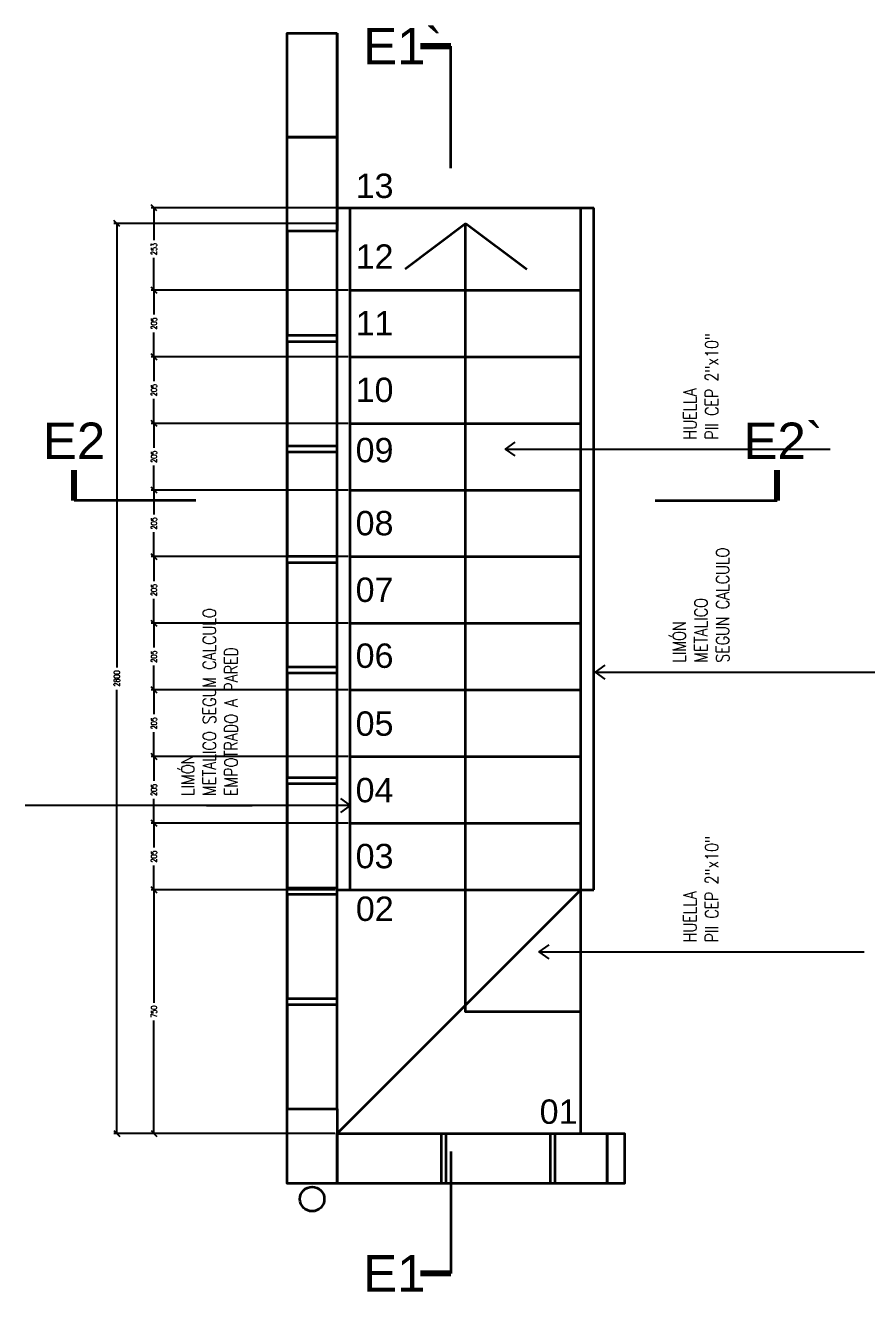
# Model space of a CAD drawing. Header units: metres. Extents: x 45 to 666, y -23 to 325.
# Drawn here: x 154.323 to 156.914, y 159.501 to 163.397 of the extents above; entities that cross this region are included whole.
import ezdxf
from ezdxf.enums import TextEntityAlignment as Align

# ---------------------------------------------------------------- set-up
doc = ezdxf.new("R2010")
doc.units = ezdxf.units.M
doc.header["$LTSCALE"] = 5
doc.header["$MEASUREMENT"] = 0
doc.layers.get('0').update_dxf_attribs({"color": 30})
doc.layers.get('DEFPOINTS').update_dxf_attribs({"color": 210})
for name, color, linetype, lineweight in [('A-ANNO-DIMS', 3, 'Continuous', 18), ('A-ANNO-NOTE', 7, 'Continuous', 35), ('A-ANNO-TEXT', 3, 'Continuous', 18), ('A-ELEV-MBE1', 7, 'Continuous', 35), ('A-FLOR-LEVL', 7, 'Continuous', 35), ('A-WALL-FULL', 7, 'Continuous', 35), ('A-WALL-FULL-EXTR', 7, 'Continuous', 35)]:
    doc.layers.add(name, color=color, linetype=linetype, lineweight=lineweight)
doc.styles.add('E-ARIAL', font='arial.ttf')
doc.styles.add('E-ROMANS', font='romans.shx', dxfattribs={"width": 0.8})
doc.dimstyles.new('E-0005_TICK_18', dxfattribs={"dimscale": 0.001, "dimtxt": 9, "dimasz": 9, "dimexe": 4.5, "dimexo": 3, "dimgap": 4.5, "dimtad": 0, "dimdec": 0, "dimlfac": 1000, "dimzin": 0, "dimdsep": 46, "dimtxsty": 'E-ROMANS', "dimblk": 'OBLIQUE', "dimcen": 4.5, "dimclrd": 256, "dimclre": 256, "dimclrt": 256, "dimadec": 0, "dimazin": 0, "dimtfac": 1, "dimtdec": 0, "dimtmove": 1, "dimatfit": 3, "dimldrblk": 'OPEN90', "dimfxl": 1, "dimtfill": 1, "dimtolj": 1, "dimtzin": 0, "dimarcsym": 0})
doc.dimstyles.new('E-0010_TICK_18', dxfattribs={"dimscale": 0.001, "dimtxt": 18, "dimasz": 18, "dimexe": 9, "dimexo": 6, "dimgap": 9, "dimtad": 0, "dimdec": 0, "dimlfac": 1000, "dimzin": 0, "dimdsep": 46, "dimtxsty": 'E-ROMANS', "dimblk": 'OBLIQUE', "dimcen": 9, "dimclrd": 256, "dimclre": 256, "dimclrt": 256, "dimadec": 0, "dimazin": 0, "dimtfac": 1, "dimtdec": 0, "dimtmove": 1, "dimatfit": 3, "dimldrblk": 'OPEN90', "dimfxl": 1, "dimtfill": 1, "dimtolj": 1, "dimtzin": 0, "dimarcsym": 0})

# ---------------------------------------------------------------- blocks, each defined once
blk = doc.blocks.new('_Oblique')
at = {"color": 0, "linetype": 'ByBlock', "lineweight": -2}
blk.add_line((-0.5, -0.5), (0.5, 0.5), dxfattribs=at)
blk = doc.blocks.new('TAG-CORTE-2')
blk.add_line((0, 0), (0, 2))
at = {"const_width": 0.1}
blk.add_lwpolyline([(0, 2), (0.5, 2)], dxfattribs=at)
at = {"style": 'E-ARIAL'}
blk.add_attdef('A', text='', height=0.6, dxfattribs=at).set_placement((0.5, 2), align=Align.MIDDLE_LEFT)
blk = doc.blocks.new('TAG-CORTE')
blk.add_line((2, 0), (0, 0))
at = {"const_width": 0.1}
blk.add_lwpolyline([(0, 0), (0, 0.5)], dxfattribs=at)
at = {"style": 'E-ARIAL'}
blk.add_attdef('A', text='', height=0.6, dxfattribs=at).set_placement((0, 0.5), align=Align.BOTTOM_CENTER)
blk = doc.blocks.new('*D471')
at = {"layer": 'A-ANNO-DIMS', "lineweight": -2, "transparency": 16777216}
for p, q in [((155.2773, 160.7374), (154.7103, 160.7374)), ((154.7193, 160.7374), (154.7193, 160.3899)), ((154.7193, 159.9874), (154.7193, 160.3349)), ((155.2773, 159.9874), (154.7103, 159.9874))]:
    blk.add_line(p, q, dxfattribs=at)
at = {"layer": 'DEFPOINTS', "color": 0, "transparency": 16777216}
for p in [(154.7193, 160.7374), (155.2833, 160.7374), (155.2833, 159.9874)]:
    blk.add_point(p, dxfattribs=at)
at = {"layer": 'A-ANNO-DIMS', "lineweight": -2, "transparency": 16777216, "xscale": 0.018, "yscale": 0.018, "zscale": 0.018}
for p, rotation in [((154.7193, 160.7374), 90), ((154.7193, 159.9874), 270)]:
    blk.add_blockref('_Oblique', p, dxfattribs=dict(at, rotation=rotation))
at = {"layer": 'A-ANNO-DIMS', "transparency": 16777216, "insert": (154.7193, 160.3624), "char_height": 0.018, "attachment_point": 5, "rotation": 90, "style": 'E-ROMANS', "bg_fill": 3, "box_fill_scale": 1.25, "bg_fill_color": 256, "bg_fill_true_color": 13158600, "bg_fill_transparency": 0}
blk.add_mtext('\\A1;750', dxfattribs=at)
blk = doc.blocks.new('_Open90')
at = {"color": 0, "linetype": 'ByBlock', "lineweight": -2}
for p, q in [((0, 0), (-1, 0)), ((-0.5, 0.5), (0, 0)), ((0, 0), (-0.5, -0.5))]:
    blk.add_line(p, q, dxfattribs=at)
blk = doc.blocks.new('*D472')
at = {"layer": 'A-ANNO-DIMS', "lineweight": -2, "transparency": 16777216}
for p, q in [((155.3173, 160.9424), (154.7103, 160.9424)), ((154.7193, 160.9424), (154.7193, 160.8674)), ((154.7193, 160.7374), (154.7193, 160.8124)), ((155.2773, 160.7374), (154.7103, 160.7374))]:
    blk.add_line(p, q, dxfattribs=at)
at = {"layer": 'DEFPOINTS', "color": 0, "transparency": 16777216}
for p in [(154.7193, 160.9424), (155.3233, 160.9424), (155.2833, 160.7374)]:
    blk.add_point(p, dxfattribs=at)
at = {"layer": 'A-ANNO-DIMS', "lineweight": -2, "transparency": 16777216, "xscale": 0.018, "yscale": 0.018, "zscale": 0.018}
for p, rotation in [((154.7193, 160.9424), 90), ((154.7193, 160.7374), 270)]:
    blk.add_blockref('_Oblique', p, dxfattribs=dict(at, rotation=rotation))
at = {"layer": 'A-ANNO-DIMS', "transparency": 16777216, "insert": (154.7193, 160.8399), "char_height": 0.018, "attachment_point": 5, "rotation": 90, "style": 'E-ROMANS', "bg_fill": 3, "box_fill_scale": 1.25, "bg_fill_color": 256, "bg_fill_true_color": 13158600, "bg_fill_transparency": 0}
blk.add_mtext('\\A1;205', dxfattribs=at)
blk = doc.blocks.new('*D473')
at = {"layer": 'A-ANNO-DIMS', "lineweight": -2, "transparency": 16777216}
for p, q in [((155.2773, 161.1474), (154.7103, 161.1474)), ((154.7193, 161.1474), (154.7193, 161.0724)), ((154.7193, 160.9424), (154.7193, 161.0174)), ((155.2773, 160.9424), (154.7103, 160.9424))]:
    blk.add_line(p, q, dxfattribs=at)
at = {"layer": 'DEFPOINTS', "color": 0, "transparency": 16777216}
for p in [(154.7193, 161.1474), (155.2833, 161.1474), (155.2833, 160.9424)]:
    blk.add_point(p, dxfattribs=at)
at = {"layer": 'A-ANNO-DIMS', "lineweight": -2, "transparency": 16777216, "xscale": 0.018, "yscale": 0.018, "zscale": 0.018}
for p, rotation in [((154.7193, 161.1474), 90), ((154.7193, 160.9424), 270)]:
    blk.add_blockref('_Oblique', p, dxfattribs=dict(at, rotation=rotation))
at = {"layer": 'A-ANNO-DIMS', "transparency": 16777216, "insert": (154.7193, 161.0449), "char_height": 0.018, "attachment_point": 5, "rotation": 90, "style": 'E-ROMANS', "bg_fill": 3, "box_fill_scale": 1.25, "bg_fill_color": 256, "bg_fill_true_color": 13158600, "bg_fill_transparency": 0}
blk.add_mtext('\\A1;205', dxfattribs=at)
blk = doc.blocks.new('*D474')
at = {"layer": 'A-ANNO-DIMS', "lineweight": -2, "transparency": 16777216}
for p, q in [((155.3173, 161.3524), (154.7103, 161.3524)), ((154.7193, 161.3524), (154.7193, 161.2774)), ((154.7193, 161.1474), (154.7193, 161.2224)), ((155.3173, 161.1474), (154.7103, 161.1474))]:
    blk.add_line(p, q, dxfattribs=at)
at = {"layer": 'DEFPOINTS', "color": 0, "transparency": 16777216}
for p in [(154.7193, 161.3524), (155.3233, 161.3524), (155.3233, 161.1474)]:
    blk.add_point(p, dxfattribs=at)
at = {"layer": 'A-ANNO-DIMS', "lineweight": -2, "transparency": 16777216, "xscale": 0.018, "yscale": 0.018, "zscale": 0.018}
for p, rotation in [((154.7193, 161.3524), 90), ((154.7193, 161.1474), 270)]:
    blk.add_blockref('_Oblique', p, dxfattribs=dict(at, rotation=rotation))
at = {"layer": 'A-ANNO-DIMS', "transparency": 16777216, "insert": (154.7193, 161.2499), "char_height": 0.018, "attachment_point": 5, "rotation": 90, "style": 'E-ROMANS', "bg_fill": 3, "box_fill_scale": 1.25, "bg_fill_color": 256, "bg_fill_true_color": 13158600, "bg_fill_transparency": 0}
blk.add_mtext('\\A1;205', dxfattribs=at)
blk = doc.blocks.new('*D475')
at = {"layer": 'A-ANNO-DIMS', "lineweight": -2, "transparency": 16777216}
for p, q in [((155.3173, 161.5574), (154.7103, 161.5574)), ((154.7193, 161.5574), (154.7193, 161.4824)), ((154.7193, 161.3524), (154.7193, 161.4274)), ((155.2793, 161.3524), (154.7103, 161.3524))]:
    blk.add_line(p, q, dxfattribs=at)
at = {"layer": 'DEFPOINTS', "color": 0, "transparency": 16777216}
for p in [(154.7193, 161.5574), (155.3233, 161.5574), (155.2853, 161.3524)]:
    blk.add_point(p, dxfattribs=at)
at = {"layer": 'A-ANNO-DIMS', "lineweight": -2, "transparency": 16777216, "xscale": 0.018, "yscale": 0.018, "zscale": 0.018}
for p, rotation in [((154.7193, 161.5574), 90), ((154.7193, 161.3524), 270)]:
    blk.add_blockref('_Oblique', p, dxfattribs=dict(at, rotation=rotation))
at = {"layer": 'A-ANNO-DIMS', "transparency": 16777216, "insert": (154.7193, 161.4549), "char_height": 0.018, "attachment_point": 5, "rotation": 90, "style": 'E-ROMANS', "bg_fill": 3, "box_fill_scale": 1.25, "bg_fill_color": 256, "bg_fill_true_color": 13158600, "bg_fill_transparency": 0}
blk.add_mtext('\\A1;205', dxfattribs=at)
blk = doc.blocks.new('*D476')
at = {"layer": 'A-ANNO-DIMS', "lineweight": -2, "transparency": 16777216}
for p, q in [((155.3173, 161.7624), (154.7103, 161.7624)), ((154.7193, 161.7624), (154.7193, 161.6874)), ((154.7193, 161.5574), (154.7193, 161.6324)), ((155.2793, 161.5574), (154.7103, 161.5574))]:
    blk.add_line(p, q, dxfattribs=at)
at = {"layer": 'DEFPOINTS', "color": 0, "transparency": 16777216}
for p in [(154.7193, 161.7624), (155.3233, 161.7624), (155.2853, 161.5574)]:
    blk.add_point(p, dxfattribs=at)
at = {"layer": 'A-ANNO-DIMS', "lineweight": -2, "transparency": 16777216, "xscale": 0.018, "yscale": 0.018, "zscale": 0.018}
for p, rotation in [((154.7193, 161.7624), 90), ((154.7193, 161.5574), 270)]:
    blk.add_blockref('_Oblique', p, dxfattribs=dict(at, rotation=rotation))
at = {"layer": 'A-ANNO-DIMS', "transparency": 16777216, "insert": (154.7193, 161.6599), "char_height": 0.018, "attachment_point": 5, "rotation": 90, "style": 'E-ROMANS', "bg_fill": 3, "box_fill_scale": 1.25, "bg_fill_color": 256, "bg_fill_true_color": 13158600, "bg_fill_transparency": 0}
blk.add_mtext('\\A1;205', dxfattribs=at)
blk = doc.blocks.new('*D477')
at = {"layer": 'A-ANNO-DIMS', "lineweight": -2, "transparency": 16777216}
for p, q in [((155.3173, 161.9674), (154.7103, 161.9674)), ((154.7193, 161.9674), (154.7193, 161.8924)), ((154.7193, 161.7624), (154.7193, 161.8374)), ((155.2793, 161.7624), (154.7103, 161.7624))]:
    blk.add_line(p, q, dxfattribs=at)
at = {"layer": 'DEFPOINTS', "color": 0, "transparency": 16777216}
for p in [(154.7193, 161.9674), (155.3233, 161.9674), (155.2853, 161.7624)]:
    blk.add_point(p, dxfattribs=at)
at = {"layer": 'A-ANNO-DIMS', "lineweight": -2, "transparency": 16777216, "xscale": 0.018, "yscale": 0.018, "zscale": 0.018}
for p, rotation in [((154.7193, 161.9674), 90), ((154.7193, 161.7624), 270)]:
    blk.add_blockref('_Oblique', p, dxfattribs=dict(at, rotation=rotation))
at = {"layer": 'A-ANNO-DIMS', "transparency": 16777216, "insert": (154.7193, 161.8649), "char_height": 0.018, "attachment_point": 5, "rotation": 90, "style": 'E-ROMANS', "bg_fill": 3, "box_fill_scale": 1.25, "bg_fill_color": 256, "bg_fill_true_color": 13158600, "bg_fill_transparency": 0}
blk.add_mtext('\\A1;205', dxfattribs=at)
blk = doc.blocks.new('*D478')
at = {"layer": 'A-ANNO-DIMS', "lineweight": -2, "transparency": 16777216}
for p, q in [((155.3173, 162.1724), (154.7103, 162.1724)), ((154.7193, 162.1724), (154.7193, 162.0974)), ((154.7193, 161.9674), (154.7193, 162.0424)), ((155.2793, 161.9674), (154.7103, 161.9674))]:
    blk.add_line(p, q, dxfattribs=at)
at = {"layer": 'DEFPOINTS', "color": 0, "transparency": 16777216}
for p in [(154.7193, 162.1724), (155.3233, 162.1724), (155.2853, 161.9674)]:
    blk.add_point(p, dxfattribs=at)
at = {"layer": 'A-ANNO-DIMS', "lineweight": -2, "transparency": 16777216, "xscale": 0.018, "yscale": 0.018, "zscale": 0.018}
for p, rotation in [((154.7193, 162.1724), 90), ((154.7193, 161.9674), 270)]:
    blk.add_blockref('_Oblique', p, dxfattribs=dict(at, rotation=rotation))
at = {"layer": 'A-ANNO-DIMS', "transparency": 16777216, "insert": (154.7193, 162.0699), "char_height": 0.018, "attachment_point": 5, "rotation": 90, "style": 'E-ROMANS', "bg_fill": 3, "box_fill_scale": 1.25, "bg_fill_color": 256, "bg_fill_true_color": 13158600, "bg_fill_transparency": 0}
blk.add_mtext('\\A1;205', dxfattribs=at)
blk = doc.blocks.new('*D479')
at = {"layer": 'A-ANNO-DIMS', "lineweight": -2, "transparency": 16777216}
for p, q in [((155.3173, 162.3774), (154.7103, 162.3774)), ((154.7193, 162.3774), (154.7193, 162.3024)), ((154.7193, 162.1724), (154.7193, 162.2474)), ((155.2793, 162.1724), (154.7103, 162.1724))]:
    blk.add_line(p, q, dxfattribs=at)
at = {"layer": 'DEFPOINTS', "color": 0, "transparency": 16777216}
for p in [(154.7193, 162.3774), (155.3233, 162.3774), (155.2853, 162.1724)]:
    blk.add_point(p, dxfattribs=at)
at = {"layer": 'A-ANNO-DIMS', "lineweight": -2, "transparency": 16777216, "xscale": 0.018, "yscale": 0.018, "zscale": 0.018}
for p, rotation in [((154.7193, 162.3774), 90), ((154.7193, 162.1724), 270)]:
    blk.add_blockref('_Oblique', p, dxfattribs=dict(at, rotation=rotation))
at = {"layer": 'A-ANNO-DIMS', "transparency": 16777216, "insert": (154.7193, 162.2749), "char_height": 0.018, "attachment_point": 5, "rotation": 90, "style": 'E-ROMANS', "bg_fill": 3, "box_fill_scale": 1.25, "bg_fill_color": 256, "bg_fill_true_color": 13158600, "bg_fill_transparency": 0}
blk.add_mtext('\\A1;205', dxfattribs=at)
blk = doc.blocks.new('*D480')
at = {"layer": 'A-ANNO-DIMS', "lineweight": -2, "transparency": 16777216}
for p, q in [((155.3173, 162.5824), (154.7103, 162.5824)), ((154.7193, 162.5824), (154.7193, 162.5074)), ((154.7193, 162.3774), (154.7193, 162.4524)), ((155.2793, 162.3774), (154.7103, 162.3774))]:
    blk.add_line(p, q, dxfattribs=at)
at = {"layer": 'DEFPOINTS', "color": 0, "transparency": 16777216}
for p in [(154.7193, 162.5824), (155.3233, 162.5824), (155.2853, 162.3774)]:
    blk.add_point(p, dxfattribs=at)
at = {"layer": 'A-ANNO-DIMS', "lineweight": -2, "transparency": 16777216, "xscale": 0.018, "yscale": 0.018, "zscale": 0.018}
for p, rotation in [((154.7193, 162.5824), 90), ((154.7193, 162.3774), 270)]:
    blk.add_blockref('_Oblique', p, dxfattribs=dict(at, rotation=rotation))
at = {"layer": 'A-ANNO-DIMS', "transparency": 16777216, "insert": (154.7193, 162.4799), "char_height": 0.018, "attachment_point": 5, "rotation": 90, "style": 'E-ROMANS', "bg_fill": 3, "box_fill_scale": 1.25, "bg_fill_color": 256, "bg_fill_true_color": 13158600, "bg_fill_transparency": 0}
blk.add_mtext('\\A1;205', dxfattribs=at)
blk = doc.blocks.new('*D481')
at = {"layer": 'A-ANNO-DIMS', "lineweight": -2, "transparency": 16777216}
for p, q in [((155.2793, 162.8354), (154.7103, 162.8354)), ((154.7193, 162.8354), (154.7193, 162.7364)), ((154.7193, 162.5824), (154.7193, 162.6814)), ((155.2793, 162.5824), (154.7103, 162.5824))]:
    blk.add_line(p, q, dxfattribs=at)
at = {"layer": 'DEFPOINTS', "color": 0, "transparency": 16777216}
for p in [(154.7193, 162.8354), (155.2853, 162.8354), (155.2853, 162.5824)]:
    blk.add_point(p, dxfattribs=at)
at = {"layer": 'A-ANNO-DIMS', "lineweight": -2, "transparency": 16777216, "xscale": 0.018, "yscale": 0.018, "zscale": 0.018}
for p, rotation in [((154.7193, 162.8354), 90), ((154.7193, 162.5824), 270)]:
    blk.add_blockref('_Oblique', p, dxfattribs=dict(at, rotation=rotation))
at = {"layer": 'A-ANNO-DIMS', "transparency": 16777216, "insert": (154.7193, 162.7089), "char_height": 0.018, "attachment_point": 5, "rotation": 90, "style": 'E-ROMANS', "bg_fill": 3, "box_fill_scale": 1.25, "bg_fill_color": 256, "bg_fill_true_color": 13158600, "bg_fill_transparency": 0}
blk.add_mtext('\\A1;253', dxfattribs=at)
blk = doc.blocks.new('*D100')
at = {"layer": 'A-ANNO-DIMS', "lineweight": -2, "transparency": 16777216}
for p, q in [((155.2793, 162.7874), (154.5959, 162.7874)), ((154.6049, 162.7874), (154.6049, 161.4218)), ((154.6049, 159.9874), (154.6049, 161.353)), ((155.2773, 159.9874), (154.5959, 159.9874))]:
    blk.add_line(p, q, dxfattribs=at)
at = {"layer": 'DEFPOINTS', "color": 0, "transparency": 16777216}
for p in [(155.2853, 162.7874), (154.6049, 159.9874), (155.2833, 159.9874)]:
    blk.add_point(p, dxfattribs=at)
at = {"layer": 'A-ANNO-DIMS', "lineweight": -2, "transparency": 16777216, "xscale": 0.018, "yscale": 0.018, "zscale": 0.018}
for p, rotation in [((154.6049, 162.7874), 90), ((154.6049, 159.9874), 270)]:
    blk.add_blockref('_Oblique', p, dxfattribs=dict(at, rotation=rotation))
at = {"layer": 'A-ANNO-DIMS', "transparency": 16777216, "insert": (154.6049, 161.3874), "char_height": 0.018, "attachment_point": 5, "rotation": 90, "style": 'E-ROMANS', "bg_fill": 3, "box_fill_scale": 1.25, "bg_fill_color": 256, "bg_fill_true_color": 13158600, "bg_fill_transparency": 0}
blk.add_mtext('\\A1;2800', dxfattribs=at)

msp = doc.modelspace()

# ---------------------------------------------------------------- linework, layer by layer
at = {"layer": 'A-ELEV-MBE1'}
for p, q in [((155.1293, 160.0634), (155.1293, 163.3734)), ((155.2833, 160.0634), (155.2833, 163.3734)), ((155.2853, 162.8354), (156.0733, 162.8354)), ((155.3233, 162.8354), (156.0333, 162.8354)), ((156.0333, 160.7374), (156.0333, 162.8354)), ((156.0733, 160.7374), (156.0733, 162.8354)), ((155.3233, 162.5824), (156.0333, 162.5824)), ((155.3233, 162.3774), (156.0333, 162.3774)), ((155.3233, 162.1724), (156.0333, 162.1724)), ((155.3233, 161.9674), (156.0333, 161.9674)), ((155.3233, 161.7624), (156.0333, 161.7624)), ((155.3233, 161.5574), (156.0333, 161.5574)), ((155.3233, 161.3524), (156.0333, 161.3524)), ((155.3233, 161.1474), (156.0333, 161.1474)), ((155.3233, 160.9424), (156.0333, 160.9424)), ((155.2833, 160.7374), (156.0333, 160.7374)), ((156.0333, 160.7374), (155.2833, 159.9874)), ((156.0333, 159.9874), (156.0333, 160.7374)), ((156.0333, 160.7374), (156.0733, 160.7374)), ((155.2833, 159.9874), (156.1675, 159.9874)), ((156.1675, 159.8334), (155.2833, 159.8334))]:
    msp.add_line(p, q, dxfattribs=at)
at = {"layer": 'A-FLOR-LEVL'}
for q in [(155.4928, 162.647), (155.8668, 162.647)]:
    msp.add_line((155.6793, 162.7874), q, dxfattribs=at)
msp.add_lwpolyline([(156.0333, 160.3624), (155.6783, 160.3624), (155.6783, 162.7874)], dxfattribs=at)
at = {"layer": 'A-WALL-FULL'}
for points in [[(155.2833, 163.3734), (155.2833, 163.0534), (155.1293, 163.0534), (155.1293, 163.3734)], [(155.2833, 162.4434), (155.2833, 162.7634), (155.1293, 162.7634), (155.1293, 162.4434)], [(155.2833, 162.1034), (155.2833, 162.4234), (155.1293, 162.4234), (155.1293, 162.1034)], [(155.2833, 161.7634), (155.2833, 162.0834), (155.1293, 162.0834), (155.1293, 161.7634)], [(155.2833, 161.4234), (155.2833, 161.7434), (155.1293, 161.7434), (155.1293, 161.4234)], [(155.2833, 161.0834), (155.2833, 161.4034), (155.1293, 161.4034), (155.1293, 161.0834)], [(155.2833, 160.7434), (155.2833, 161.0634), (155.1293, 161.0634), (155.1293, 160.7434)], [(155.2833, 160.4034), (155.2833, 160.7234), (155.1293, 160.7234), (155.1293, 160.4034)], [(155.2833, 160.0634), (155.2833, 160.3834), (155.1293, 160.3834), (155.1293, 160.0634)], [(155.2833, 159.9874), (155.6033, 159.9874), (155.6033, 159.8334), (155.2833, 159.8334)], [(155.6188, 159.9874), (155.9388, 159.9874), (155.9388, 159.8334), (155.6188, 159.8334)], [(155.9543, 159.9874), (156.1143, 159.9874), (156.1143, 159.8334), (155.9543, 159.8334)]]:
    msp.add_lwpolyline(points, close=True, dxfattribs=at)
at = {"layer": 'A-WALL-FULL-EXTR'}
for points in [[(155.1293, 163.0534), (155.2833, 163.0534), (155.2833, 162.7634), (155.1293, 162.7634)], [(155.1293, 160.0634), (155.2833, 160.0634), (155.2833, 159.8334), (155.1293, 159.8334)], [(156.1143, 159.9874), (156.1675, 159.9874), (156.1675, 159.8334), (156.1143, 159.8334)]]:
    msp.add_lwpolyline(points, close=True, dxfattribs=at)
msp.add_circle((155.2063, 159.7859), 0.0375, dxfattribs=at)

# ---------------------------------------------------------------- block references
at = {"layer": 'A-ANNO-NOTE'}
ref = msp.add_blockref('TAG-CORTE-2', (155.6333, 162.9579), dxfattribs=dict(at, xscale=-0.1875, yscale=0.1875, zscale=0.1875, rotation=359.9999999999825))
ref.add_attrib('A', 'E1`', dxfattribs={"layer": '0', "height": 0.11242, "rotation": 360, "style": 'E-ARIAL'}).set_placement((155.363, 163.3329), align=Align.MIDDLE_LEFT)
at = {"layer": 'A-ANNO-NOTE', "xscale": 0.1875, "yscale": 0.1875, "zscale": 0.1875}
msp.add_blockref('TAG-CORTE', (154.4734, 161.9349), dxfattribs=at).add_auto_attribs({'A': 'E2'})
at = {"layer": 'A-ANNO-NOTE'}
ref = msp.add_blockref('TAG-CORTE', (156.6376, 161.9349), dxfattribs=dict(at, xscale=-0.1875, yscale=0.1875, zscale=0.1875, rotation=359.9999999999825))
ref.add_attrib('A', 'E2`', dxfattribs={"layer": '0', "height": 0.11242, "rotation": 360, "style": 'E-ARIAL'}).set_placement((156.6562, 162.0287), align=Align.BOTTOM_CENTER)
ref = msp.add_blockref('TAG-CORTE-2', (155.6333, 159.9322), dxfattribs=dict(at, xscale=0.1875, yscale=0.1875, zscale=0.1875, rotation=179.9999999999826))
ref.add_attrib('A', 'E1', dxfattribs={"layer": '0', "height": 0.11242, "rotation": 360, "style": 'E-ARIAL'}).set_placement((155.363, 159.5572), align=Align.MIDDLE_LEFT)

# ---------------------------------------------------------------- texts
at = {"layer": 'A-ANNO-NOTE', "char_height": 0.04, "attachment_point": 4, "rotation": 90, "style": 'E-ROMANS'}
for s, insert in [('HUELLA\\PPII CEP 2"x10"', (156.4033, 162.1229)), ('LIMÓN\\PMETALICO \\PSEGUN CALCULO', (156.4033, 161.4362)), ('HUELLA\\PPII CEP 2"x10"', (156.4033, 160.5759))]:
    msp.add_mtext(s, dxfattribs=dict(at, insert=insert))
at = {"layer": 'A-ANNO-TEXT', "style": 'E-ARIAL'}
for s, p in [('13', (155.3402, 162.8658)), ('12', (155.3402, 162.648)), ('11', (155.3402, 162.443)), ('10', (155.3402, 162.238)), ('09', (155.3402, 162.0527)), ('08', (155.3402, 161.828)), ('07', (155.3402, 161.623)), ('06', (155.3402, 161.4202)), ('05', (155.3402, 161.2113)), ('04', (155.3402, 161.0066)), ('03', (155.3402, 160.8037)), ('02', (155.3409, 160.6416)), ('01', (155.9067, 160.0174))]:
    msp.add_text(s, height=0.075, rotation=360, dxfattribs=at).set_placement(p)

# ---------------------------------------------------------------- leaders
at = {"layer": 'A-ANNO-NOTE'}
for points in [[(155.8014, 162.0935), (156.2773, 162.0935), (156.4033, 162.0935)], [(156.0783, 161.4068), (156.2773, 161.4068), (156.4033, 161.4068)], [(155.9057, 160.5466), (156.2723, 160.5466), (156.3983, 160.5466)]]:
    msp.add_leader(points, dimstyle='E-0005_TICK_18', override={"dimscale": 0.01, "dimasz": 3, "dimtad": 0, "dimldrblk": 'Open90'}, dxfattribs=at)

# ---------------------------------------------------------------- next in the draw order: dimensions: what is measured, and where the dimension line sits
at = {"layer": 'A-ANNO-DIMS'}
dim = msp.add_linear_dim(base=(154.7193, 160.7374), p1=(155.2833, 159.9874), p2=(155.2833, 160.7374), angle=90, dimstyle='E-0010_TICK_18', dxfattribs=at)
dim.commit()
dim.dimension.update_dxf_attribs({"geometry": '*D471', "text_midpoint": (154.7193, 160.3624)})

# ---------------------------------------------------------------- next in the draw order: dimensions: what is measured, and where the dimension line sits
dim = msp.add_linear_dim(base=(154.7193, 160.9424), p1=(155.2833, 160.7374), p2=(155.3233, 160.9424), angle=90, dimstyle='E-0010_TICK_18', dxfattribs=at)
dim.commit()
dim.dimension.update_dxf_attribs({"geometry": '*D472', "text_midpoint": (154.7193, 160.8399)})

# ---------------------------------------------------------------- next in the draw order: dimensions: what is measured, and where the dimension line sits
dim = msp.add_linear_dim(base=(154.7193, 161.1474), p1=(155.2833, 160.9424), p2=(155.2833, 161.1474), angle=90, dimstyle='E-0010_TICK_18', dxfattribs=at)
dim.commit()
dim.dimension.update_dxf_attribs({"geometry": '*D473', "text_midpoint": (154.7193, 161.0449)})

# ---------------------------------------------------------------- next in the draw order: dimensions: what is measured, and where the dimension line sits
dim = msp.add_linear_dim(base=(154.7193, 161.3524), p1=(155.3233, 161.1474), p2=(155.3233, 161.3524), angle=90, dimstyle='E-0010_TICK_18', dxfattribs=at)
dim.commit()
dim.dimension.update_dxf_attribs({"geometry": '*D474', "text_midpoint": (154.7193, 161.2499)})

# ---------------------------------------------------------------- next in the draw order: dimensions: what is measured, and where the dimension line sits
dim = msp.add_linear_dim(base=(154.7193, 161.5574), p1=(155.2853, 161.3524), p2=(155.3233, 161.5574), angle=90, dimstyle='E-0010_TICK_18', dxfattribs=at)
dim.commit()
dim.dimension.update_dxf_attribs({"geometry": '*D475', "text_midpoint": (154.7193, 161.4549)})

# ---------------------------------------------------------------- next in the draw order: dimensions: what is measured, and where the dimension line sits
dim = msp.add_linear_dim(base=(154.7193, 161.7624), p1=(155.2853, 161.5574), p2=(155.3233, 161.7624), angle=90, dimstyle='E-0010_TICK_18', dxfattribs=at)
dim.commit()
dim.dimension.update_dxf_attribs({"geometry": '*D476', "text_midpoint": (154.7193, 161.6599)})

# ---------------------------------------------------------------- next in the draw order: dimensions: what is measured, and where the dimension line sits
dim = msp.add_linear_dim(base=(154.7193, 161.9674), p1=(155.2853, 161.7624), p2=(155.3233, 161.9674), angle=90, dimstyle='E-0010_TICK_18', dxfattribs=at)
dim.commit()
dim.dimension.update_dxf_attribs({"geometry": '*D477', "text_midpoint": (154.7193, 161.8649)})

# ---------------------------------------------------------------- next in the draw order: dimensions: what is measured, and where the dimension line sits
dim = msp.add_linear_dim(base=(154.7193, 162.1724), p1=(155.2853, 161.9674), p2=(155.3233, 162.1724), angle=90, dimstyle='E-0010_TICK_18', dxfattribs=at)
dim.commit()
dim.dimension.update_dxf_attribs({"geometry": '*D478', "text_midpoint": (154.7193, 162.0699)})

# ---------------------------------------------------------------- next in the draw order: dimensions: what is measured, and where the dimension line sits
dim = msp.add_linear_dim(base=(154.7193, 162.3774), p1=(155.2853, 162.1724), p2=(155.3233, 162.3774), angle=90, dimstyle='E-0010_TICK_18', dxfattribs=at)
dim.commit()
dim.dimension.update_dxf_attribs({"geometry": '*D479', "text_midpoint": (154.7193, 162.2749)})

# ---------------------------------------------------------------- next in the draw order: dimensions: what is measured, and where the dimension line sits
dim = msp.add_linear_dim(base=(154.7193, 162.5824), p1=(155.2853, 162.3774), p2=(155.3233, 162.5824), angle=90, dimstyle='E-0010_TICK_18', dxfattribs=at)
dim.commit()
dim.dimension.update_dxf_attribs({"geometry": '*D480', "text_midpoint": (154.7193, 162.4799)})

# ---------------------------------------------------------------- next in the draw order: linework, layer by layer
at = {"layer": 'A-ELEV-MBE1'}
msp.add_line((155.3233, 160.7374), (155.3233, 162.8354), dxfattribs=at)

# ---------------------------------------------------------------- next in the draw order: dimensions: what is measured, and where the dimension line sits
at = {"layer": 'A-ANNO-DIMS'}
dim = msp.add_linear_dim(base=(154.7193, 162.8354), p1=(155.2853, 162.5824), p2=(155.2853, 162.8354), angle=90, dimstyle='E-0010_TICK_18', dxfattribs=at)
dim.commit()
dim.dimension.update_dxf_attribs({"geometry": '*D481', "text_midpoint": (154.7193, 162.7089)})

# ---------------------------------------------------------------- next in the draw order: dimensions: what is measured, and where the dimension line sits
dim = msp.add_linear_dim(base=(154.6049, 159.9874), p1=(155.2853, 162.7874), p2=(155.2833, 159.9874), angle=90, dimstyle='E-0010_TICK_18', dxfattribs=at)
dim.commit()
dim.dimension.update_dxf_attribs({"geometry": '*D100', "text_midpoint": (154.6049, 161.3874)})

# ---------------------------------------------------------------- next in the draw order: texts
at = {"layer": 'A-ANNO-NOTE', "insert": (154.8903, 161.0262), "char_height": 0.04, "attachment_point": 4, "rotation": 90, "style": 'E-ROMANS'}
msp.add_mtext('LIMÓN\\PMETALICO SEGUM CALCULO\\PEMPOTRADO A PARED', dxfattribs=at)

# ---------------------------------------------------------------- next in the draw order: leaders
at = {"layer": 'A-ANNO-NOTE'}
msp.add_leader([(155.3233, 160.9968), (154.8815, 160.9968), (155.0219, 160.9968)], dimstyle='E-0005_TICK_18', override={"dimscale": 0.01, "dimasz": 3, "dimtad": 0, "dimldrblk": 'Open90'}, dxfattribs=at)

doc.saveas('drawing.dxf')
